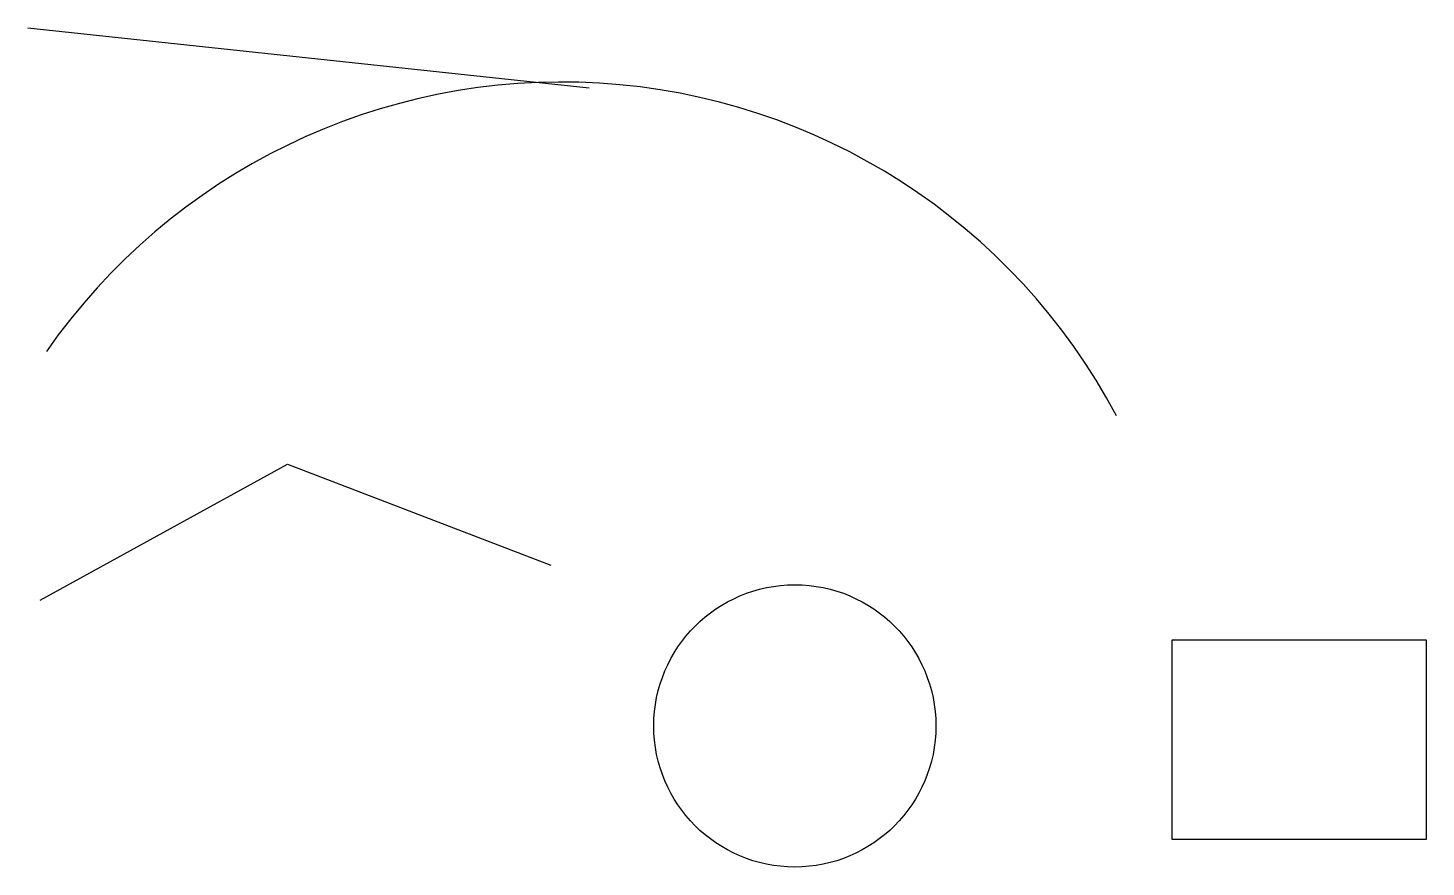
# Model space of a CAD drawing. Header units: feet. Extents: x 2291 to 2841, y 7245 to 7575.
import ezdxf

# ---------------------------------------------------------------- set-up
doc = ezdxf.new("R2010")
doc.units = ezdxf.units.FT
doc.header["$MEASUREMENT"] = 0

msp = doc.modelspace()

# ---------------------------------------------------------------- linework, layer by layer
msp.add_line((2290.84, 7574.82), (2511.81, 7551.33))
at = {"flags": 128}
msp.add_lwpolyline([(2295.67, 7349.64), (2393.06, 7403.12), (2496.81, 7363.37)], dxfattribs=at)
msp.add_lwpolyline([(2741.45, 7333.94), (2841.45, 7333.94), (2841.45, 7255.46), (2741.45, 7255.46)], close=True)
msp.add_circle((2592.86, 7300.13), 55.55)
msp.add_arc((2501.1, 7306.31), 247.25, 27.9535, 145.195)

doc.saveas('drawing.dxf')
